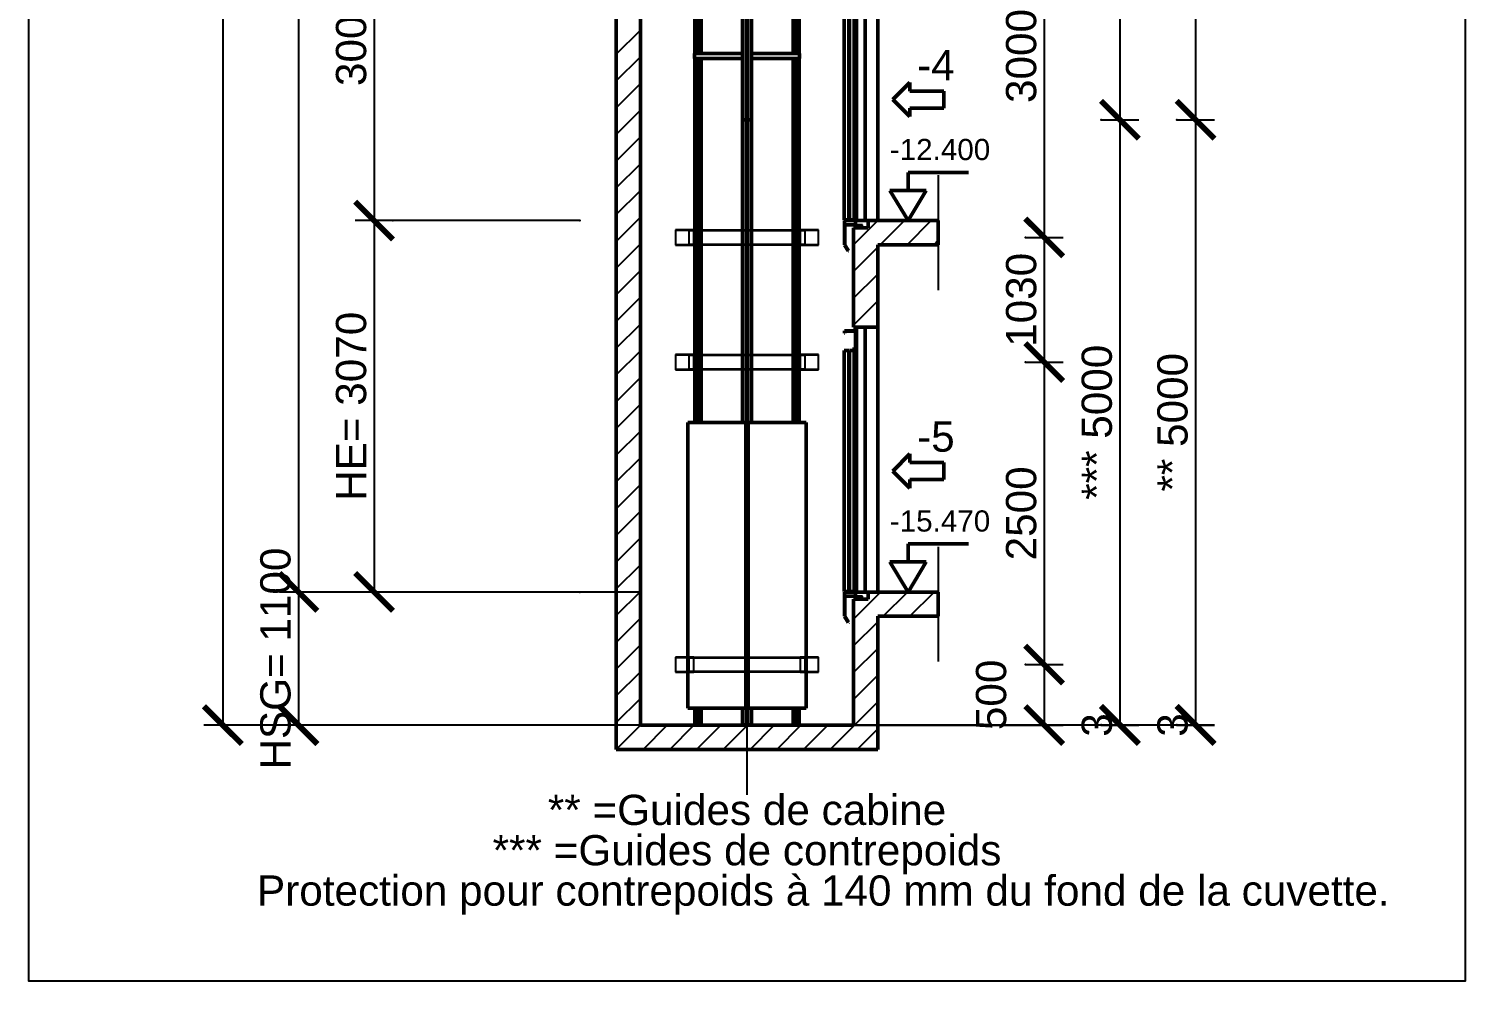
# Model space of a CAD drawing. Header units: millimetres. Extents: x -113 to 79205, y -11371 to 28902.
# Drawn here: x 45821 to 57687, y -625 to 7247 of the extents above; entities that cross this region are included whole.
import ezdxf

# ---------------------------------------------------------------- set-up
doc = ezdxf.new("R2010")
doc.units = ezdxf.units.MM
doc.linetypes.add('AM_ISO02W050', pattern=[7.5, 6, -1.5])
doc.linetypes.add('AM_ISO08W050', pattern=[18, 12, -1.5, 3, -1.5])
for name, color, linetype, lineweight in [('AM_0', 7, 'Continuous', 50), ('AM_6', 2, 'Continuous', 35), ('LDCar-AM_0', 7, 'Continuous', 50), ('LDCar-AM_3', 6, 'AM_ISO02W050', 25), ('LDCar-AM_6', 2, 'Continuous', 35), ('LDCar-AM_7', 4, 'AM_ISO08W050', 25), ('LDGuides-AM_0', 7, 'Continuous', 50), ('LDGuides-AM_6', 2, 'Continuous', 35), ('LDRailBrackets-AM_3', 6, 'AM_ISO02W050', 25), ('LDRailBrackets-AM_6', 2, 'Continuous', 35), ('LDShaft-AM_0', 7, 'Continuous', 50), ('LDShaft-AM_4', 3, 'Continuous', 25), ('LDShaft-AM_5', 3, 'Continuous', 25), ('LDShaft-AM_6', 2, 'Continuous', 35), ('LDShaft-AM_7', 4, 'AM_ISO08W050', 25), ('LDShaft-AM_8', 1, 'Continuous', 25)]:
    doc.layers.add(name, color=color, linetype=linetype, lineweight=lineweight)
doc.layers.add('AM_VIEWS', color=1, linetype='Continuous', lineweight=25, plot=False)
doc.styles.add('LD', font='ARIALUNI.TTF')
doc.dimstyles.new('LIFT', dxfattribs={"dimtxt": 2.5, "dimasz": 2.5, "dimexe": 1.25, "dimexo": 0, "dimgap": 0.5, "dimtad": 1, "dimdec": 0, "dimzin": 1, "dimdsep": 46, "dimtxsty": 'LD', "dimblk": 'ARCHTICK', "dimcen": 0, "dimdle": 1, "dimclrd": 3, "dimclre": 3, "dimclrt": 4, "dimadec": 0, "dimazin": 0, "dimtp": 0.1, "dimtm": 0.1, "dimtfac": 0.71, "dimtdec": 0, "dimtix": 1, "dimtmove": 0, "dimatfit": 3, "dimfxl": 1, "dimtolj": 1, "dimarcsym": 0})

# ---------------------------------------------------------------- blocks, each defined once
blk = doc.blocks.new('_ArchTick')
at = {"color": 0, "linetype": 'ByBlock', "const_width": 0.15}
blk.add_lwpolyline([(-0.5, -0.5), (0.5, 0.5)], dxfattribs=at)
blk = doc.blocks.new('*D358')
at = {"layer": 'LDShaft-AM_5', "color": 3, "transparency": 16777216}
for p, q in [((50374, 5662), (48518, 5662)), ((48674, 5662), (48674, 2592)), ((50374, 2592), (48518, 2592))]:
    blk.add_line(p, q, dxfattribs=at)
for p in [(50373, 5662), (50373, 2592)]:
    blk.add_point(p, dxfattribs=at)
at = {"layer": 'LDShaft-AM_5', "color": 3, "transparency": 16777216, "xscale": 312.5, "yscale": 312.5, "zscale": 312.5}
for p, rotation in [((48674, 5662), 90), ((48674, 2592), 270)]:
    blk.add_blockref('_ArchTick', p, dxfattribs=dict(at, rotation=rotation))
at = {"layer": 'LDShaft-AM_5', "color": 4, "transparency": 16777216, "insert": (48612, 4127), "char_height": 250, "attachment_point": 8, "rotation": 90, "style": 'LD'}
blk.add_mtext('HE= 3070', dxfattribs=at)
blk = doc.blocks.new('*D359')
at = {"layer": 'LDShaft-AM_5', "color": 3, "transparency": 16777216}
for p, q in [((48830, 8662), (48518, 8662)), ((48674, 8662), (48674, 5662)), ((48830, 5662), (48518, 5662))]:
    blk.add_line(p, q, dxfattribs=at)
for p in [(48829, 8662), (48829, 5662)]:
    blk.add_point(p, dxfattribs=at)
at = {"layer": 'LDShaft-AM_5', "color": 3, "transparency": 16777216, "xscale": 312.5, "yscale": 312.5, "zscale": 312.5}
for p, rotation in [((48674, 8662), 90), ((48674, 5662), 270)]:
    blk.add_blockref('_ArchTick', p, dxfattribs=dict(at, rotation=rotation))
at = {"layer": 'LDShaft-AM_5', "color": 4, "transparency": 16777216, "insert": (48612, 7162), "char_height": 250, "attachment_point": 8, "rotation": 90, "style": 'LD'}
blk.add_mtext('3000', dxfattribs=at)
blk = doc.blocks.new('LD_20150423125455_000000DD')
at = {"layer": 'LDShaft-AM_8'}
for p, q in [((-200, 5545), (0, 5745)), ((-200, 5324), (0, 5524)), ((-200, 5103), (0, 5303)), ((-200, 4882), (0, 5082)), ((-200, 4661), (0, 4861)), ((-200, 4440), (0, 4640)), ((-200, 4219), (0, 4419)), ((-200, 3998), (0, 4198)), ((1760, 3970), (1960, 4170)), ((1981, 3970), (2181, 4170)), ((2202, 3970), (2402, 4170)), ((-200, 3777), (0, 3977)), ((1760, 3749), (1960, 3949)), ((2423, 3970), (2460, 4007)), ((-200, 3557), (0, 3757)), ((1760, 3528), (1960, 3728)), ((-200, 3336), (0, 3536)), ((1760, 3307), (1960, 3507)), ((-200, 3115), (0, 3315)), ((-200, 2894), (0, 3094)), ((-200, 2673), (0, 2873)), ((-200, 2452), (0, 2652)), ((-200, 2231), (0, 2431)), ((-200, 2010), (0, 2210)), ((-200, 1789), (0, 1989)), ((-200, 1568), (0, 1768)), ((-200, 1347), (0, 1547)), ((-200, 1126), (0, 1326)), ((-200, 905), (0, 1105)), ((1760, 876), (1984, 1100)), ((2005, 900), (2205, 1100)), ((2226, 900), (2426, 1100)), ((-200, 684), (0, 884)), ((1760, 655), (1960, 855)), ((2447, 900), (2460, 913)), ((-200, 463), (0, 663)), ((1760, 434), (1960, 634)), ((-200, 242), (0, 442)), ((1760, 213), (1960, 413)), ((-200, 21), (0, 221)), ((1568, -200), (1960, 192)), ((242, -200), (442, 0)), ((463, -200), (663, 0)), ((684, -200), (884, 0)), ((1347, -200), (1547, 0)), ((-200, -200), (0, 0)), ((-200, -200), (0, 0)), ((21, -200), (221, 0)), ((905, -200), (1105, 0)), ((1126, -200), (1326, 0)), ((1789, -200), (1960, -29))]:
    blk.add_line(p, q, dxfattribs=at)
blk = doc.blocks.new('LD_20150423125455_000000DF')
at = {"layer": 'LDShaft-AM_0'}
for p, q in [((0, 0), (0, 13310)), ((-200, 13169.9999), (-200, -200)), ((1960, 4170), (1960, 6360)), ((1880, 4169.9999), (1880, 4110)), ((1960, 4169.9999), (1880, 4169.9999)), ((2460, 4169.9999), (1960, 4169.9999)), ((2460, 3969.9999), (2460, 4169.9999)), ((1760, 4110), (1760, 3290)), ((1800, 4110), (1760, 4110)), ((1880, 4110), (1800, 4110)), ((1960, 3969.9999), (2460, 3969.9999)), ((1960, 3290), (1960, 3969.9999)), ((1760, 3290), (1800, 3290)), ((1800, 3290), (1960, 3290)), ((1960, 1100), (1960, 3290)), ((1880, 1099.9999), (1880, 1040)), ((1960, 1099.9999), (1880, 1099.9999)), ((2460, 1099.9999), (1960, 1099.9999)), ((2460, 899.9999), (2460, 1099.9999)), ((1760, 1040), (1760, 0)), ((1800, 1040), (1760, 1040)), ((1880, 1040), (1800, 1040)), ((1960, 899.9999), (2460, 899.9999)), ((1960, 0), (1960, 899.9999)), ((1760, 0), (0, 0)), ((1960, -200), (1960, 0)), ((-200, -200), (-40, -200)), ((-40, -200), (0, -200)), ((0, -200), (1960, -200))]:
    blk.add_line(p, q, dxfattribs=at)
blk = doc.blocks.new('LD_20150423125455_000000E1')
at = {"layer": 'AM_0'}
for p, q in [((-37.5, 20), (-433, 20)), ((-433, 20), (-433, -20)), ((-37.5, 20), (-433, 20)), ((-433, 20), (-433, -20)), ((433, 20), (37.5, 20)), ((433, 20), (37.5, 20)), ((433, -20), (433, 20)), ((433, -20), (433, 20)), ((-433, -20), (-37.5, -20)), ((-433, -20), (-37.5, -20)), ((37.5, -20), (433, -20)), ((37.5, -20), (433, -20))]:
    blk.add_line(p, q, dxfattribs=at)
blk = doc.blocks.new('*D375')
at = {"layer": 'LDShaft-AM_5', "color": 3, "transparency": 16777216}
for p, q in [((50874, 27202), (47268, 27202)), ((47424, 27202), (47424, 1492)), ((50874, 1492), (47268, 1492))]:
    blk.add_line(p, q, dxfattribs=at)
for p in [(50873, 27202), (50873, 1492)]:
    blk.add_point(p, dxfattribs=at)
at = {"layer": 'LDShaft-AM_5', "color": 3, "transparency": 16777216, "xscale": 312.5, "yscale": 312.5, "zscale": 312.5}
for p, rotation in [((47424, 27202), 90), ((47424, 1492), 270)]:
    blk.add_blockref('_ArchTick', p, dxfattribs=dict(at, rotation=rotation))
at = {"layer": 'LDShaft-AM_5', "color": 4, "transparency": 16777216, "insert": (47362, 14347), "char_height": 250, "attachment_point": 8, "rotation": 90, "style": 'LD'}
blk.add_mtext('HS= 25710', dxfattribs=at)
blk = doc.blocks.new('*D377')
at = {"layer": 'LDShaft-AM_5', "color": 3, "transparency": 16777216}
for p, q in [((50874, 2592), (47893, 2592)), ((48049, 2592), (48049, 1492)), ((50874, 1492), (47893, 1492))]:
    blk.add_line(p, q, dxfattribs=at)
for p in [(50873, 2592), (50873, 1492)]:
    blk.add_point(p, dxfattribs=at)
at = {"layer": 'LDShaft-AM_5', "color": 3, "transparency": 16777216, "xscale": 312.5, "yscale": 312.5, "zscale": 312.5}
for p, rotation in [((48049, 2592), 90), ((48049, 1492), 270)]:
    blk.add_blockref('_ArchTick', p, dxfattribs=dict(at, rotation=rotation))
at = {"layer": 'LDShaft-AM_5', "color": 4, "transparency": 16777216, "insert": (47987, 2042), "char_height": 250, "attachment_point": 8, "rotation": 90, "style": 'LD'}
blk.add_mtext('HSG= 1100', dxfattribs=at)
blk = doc.blocks.new('*D378')
at = {"layer": 'LDShaft-AM_5', "color": 3, "transparency": 16777216}
for p, q in [((50874, 23802), (47893, 23802)), ((48049, 23802), (48049, 2592)), ((50874, 2592), (47893, 2592))]:
    blk.add_line(p, q, dxfattribs=at)
for p in [(50873, 23802), (50873, 2592)]:
    blk.add_point(p, dxfattribs=at)
at = {"layer": 'LDShaft-AM_5', "color": 3, "transparency": 16777216, "xscale": 312.5, "yscale": 312.5, "zscale": 312.5}
for p, rotation in [((48049, 23802), 90), ((48049, 2592), 270)]:
    blk.add_blockref('_ArchTick', p, dxfattribs=dict(at, rotation=rotation))
at = {"layer": 'LDShaft-AM_5', "color": 4, "transparency": 16777216, "insert": (47987, 13197), "char_height": 250, "attachment_point": 8, "rotation": 90, "style": 'LD'}
blk.add_mtext('HQ= 21210', dxfattribs=at)
blk = doc.blocks.new('LD_20150423125455_000000E9')
at = {"layer": 'LDShaft-AM_4'}
blk.add_line((700, 375), (700, -575.0001), dxfattribs=at)
blk = doc.blocks.new('LD_20150423125455_000000EA')
at = {"layer": 'LDShaft-AM_0'}
for p, q in [((20.5, 2190), (-50, 2190)), ((-50, 2190), (-50, 0)), ((20.5, 0), (20.5, 2190)), ((-50, 0), (20.5, 0))]:
    blk.add_line(p, q, dxfattribs=at)
blk = doc.blocks.new('LD_ENTRY_FLOOR_R')
for p, q in [((0, 0), (-150, 250)), ((150, 250), (0, 0))]:
    blk.add_line(p, q)
at = {"layer": 'AM_0'}
for p, q in [((0, 398), (500, 398)), ((0, 250), (0, 398)), ((-150, 250), (150, 250))]:
    blk.add_line(p, q, dxfattribs=at)
blk = doc.blocks.new('LD_20150423125455_000000EB')
at = {"layer": 'LDCar-AM_0'}
blk.add_blockref('LD_ENTRY_FLOOR_R', (0, 0), dxfattribs=at)
at = {"layer": 'LDCar-AM_0', "style": 'LD'}
blk.add_text('-15.470', height=175, dxfattribs=at).set_placement((-150, 500))
blk = doc.blocks.new('LD_ENTRY_R')
for p, q in [((0, 0), (141, 141)), ((141, 70), (141, 141)), ((0, 0), (141, -141)), ((141, 70), (422, 70)), ((422, -70), (422, 70)), ((141, -70), (422, -70)), ((141, -70), (141, -141))]:
    blk.add_line(p, q)
blk = doc.blocks.new('LD_20150423125455_000000EC')
at = {"layer": 'LDCar-AM_0'}
blk.add_blockref('LD_ENTRY_R', (0, 0), dxfattribs=at)
at = {"layer": 'LDCar-AM_0', "style": 'LD'}
blk.add_text('-5', height=250, dxfattribs=at).set_placement((200, 160))
blk = doc.blocks.new('LD_20150423125455_000000ED')
at = {"layer": 'LDCar-AM_0'}
for p, q in [((-50, 2160), (-150, 2160)), ((-150, 2160), (-150, 2140)), ((-150, 2140), (-147, 2140)), ((-147, 2157), (-50, 2157)), ((-147, 2140), (-147, 2157)), ((-60, 2157), (-60, 2003)), ((-67, 2020), (-70, 2020)), ((-70, 2020), (-70, 2000)), ((-67, 2003), (-67, 2020)), ((-113, 1995), (-151, 1995)), ((-151, 1995), (-151, 5)), ((-113, 5), (-113, 1995)), ((-70, 1995), (-108, 1995)), ((-108, 1995), (-108, 5)), ((-70, 2000), (-50, 2000)), ((-70, 5), (-70, 1995)), ((-50, 2003), (-67, 2003)), ((-60, 2000), (-60, 0)), ((-151, 5), (-113, 5)), ((-60, 0), (-150, 0)), ((-150, 0), (-150, -34)), ((-108, 5), (-70, 5)), ((-60, -34), (-60, 0)), ((-60, 0), (-50, 0)), ((-150, -34), (-60, -34)), ((-147, -34), (-150, -34)), ((-150, -34), (-150, -200)), ((-147, -200), (-147, -34)), ((-150, -200), (-147, -200)), ((-147, -200), (-150, -202)), ((-150, -202), (-120, -251)), ((-117, -249), (-147, -200)), ((-120, -251), (-117, -249))]:
    blk.add_line(p, q, dxfattribs=at)
at = {"layer": 'LDCar-AM_3'}
for p, q in [((-150, 1995), (-151, 1995)), ((-151, 1995), (-151, 5)), ((-114, 1995), (-150, 1995)), ((-150, 1995), (-150, 5)), ((-150, 5), (-150, 1995)), ((-113, 1995), (-114, 1995)), ((-114, 1995), (-114, 5)), ((-114, 5), (-114, 1995)), ((-113, 5), (-113, 1995)), ((-107, 1995), (-108, 1995)), ((-108, 1995), (-108, 5)), ((-71, 1995), (-107, 1995)), ((-107, 1995), (-107, 5)), ((-107, 5), (-107, 1995)), ((-70, 1995), (-71, 1995)), ((-71, 1995), (-71, 5)), ((-71, 5), (-71, 1995)), ((-70, 5), (-70, 1995)), ((-151, 5), (-150, 5)), ((-150, 5), (-114, 5)), ((-114, 5), (-113, 5)), ((-108, 5), (-107, 5)), ((-107, 5), (-71, 5)), ((-71, 5), (-70, 5))]:
    blk.add_line(p, q, dxfattribs=at)
at = {"layer": 'LDCar-AM_7'}
for p, q in [((-147, -34), (-147, -37)), ((-1, -34), (-147, -34)), ((-147, -37), (-4, -37)), ((-4, -37), (-4, -46)), ((-4, -46), (-1, -46)), ((-1, -46), (-1, -34))]:
    blk.add_line(p, q, dxfattribs=at)
blk = doc.blocks.new('LD_20150423125455_000000EE')
at = {"layer": 'LDShaft-AM_0'}
for p, q in [((700, 0), (15, 0)), ((15, 0), (15, -60)), ((700, -0.0001), (700, 0)), ((15, -60), (120, -60))]:
    blk.add_line(p, q, dxfattribs=at)
blk = doc.blocks.new('LD_20150423125455_000000EF')
at = {"layer": 'LDShaft-AM_4'}
blk.add_line((700, 375), (700, -575.0001), dxfattribs=at)
blk = doc.blocks.new('LD_20150423125455_000000F0')
at = {"layer": 'LDShaft-AM_0'}
for p, q in [((20.5, 2190), (-50, 2190)), ((-50, 2190), (-50, 0)), ((20.5, 0), (20.5, 2190)), ((-50, 0), (20.5, 0))]:
    blk.add_line(p, q, dxfattribs=at)
blk = doc.blocks.new('LD_20150423125455_000000F1')
at = {"layer": 'LDShaft-AM_0'}
for p, q in [((700, 0), (15, 0)), ((15, 0), (15, -60)), ((700, -0.0001), (700, 0)), ((15, -60), (120, -60))]:
    blk.add_line(p, q, dxfattribs=at)
blk = doc.blocks.new('LD_20150423125455_000000F2')
at = {"layer": 'LDCar-AM_0'}
blk.add_blockref('LD_ENTRY_FLOOR_R', (0, 0), dxfattribs=at)
at = {"layer": 'LDCar-AM_0', "style": 'LD'}
blk.add_text('-12.400', height=175, dxfattribs=at).set_placement((-150, 500))
blk = doc.blocks.new('LD_20150423125455_000000F3')
at = {"layer": 'LDCar-AM_0'}
blk.add_blockref('LD_ENTRY_R', (0, 0), dxfattribs=at)
at = {"layer": 'LDCar-AM_0', "style": 'LD'}
blk.add_text('-4', height=250, dxfattribs=at).set_placement((200, 160))
blk = doc.blocks.new('LD_20150423125455_000000F4')
at = {"layer": 'LDCar-AM_0'}
for p, q in [((-50, 2160), (-150, 2160)), ((-150, 2160), (-150, 2140)), ((-150, 2140), (-147, 2140)), ((-147, 2157), (-50, 2157)), ((-147, 2140), (-147, 2157)), ((-60, 2157), (-60, 2003)), ((-67, 2020), (-70, 2020)), ((-70, 2020), (-70, 2000)), ((-67, 2003), (-67, 2020)), ((-113, 1995), (-151, 1995)), ((-151, 1995), (-151, 5)), ((-113, 5), (-113, 1995)), ((-70, 1995), (-108, 1995)), ((-108, 1995), (-108, 5)), ((-70, 2000), (-50, 2000)), ((-70, 5), (-70, 1995)), ((-50, 2003), (-67, 2003)), ((-60, 2000), (-60, 0)), ((-151, 5), (-113, 5)), ((-60, 0), (-150, 0)), ((-150, 0), (-150, -34)), ((-108, 5), (-70, 5)), ((-60, -34), (-60, 0)), ((-60, 0), (-50, 0)), ((-150, -34), (-60, -34)), ((-147, -34), (-150, -34)), ((-150, -34), (-150, -200)), ((-147, -200), (-147, -34)), ((-150, -200), (-147, -200)), ((-147, -200), (-150, -202)), ((-150, -202), (-120, -251)), ((-117, -249), (-147, -200)), ((-120, -251), (-117, -249))]:
    blk.add_line(p, q, dxfattribs=at)
at = {"layer": 'LDCar-AM_3'}
for p, q in [((-150, 1995), (-151, 1995)), ((-151, 1995), (-151, 5)), ((-114, 1995), (-150, 1995)), ((-150, 1995), (-150, 5)), ((-150, 5), (-150, 1995)), ((-113, 1995), (-114, 1995)), ((-114, 1995), (-114, 5)), ((-114, 5), (-114, 1995)), ((-113, 5), (-113, 1995)), ((-107, 1995), (-108, 1995)), ((-108, 1995), (-108, 5)), ((-71, 1995), (-107, 1995)), ((-107, 1995), (-107, 5)), ((-107, 5), (-107, 1995)), ((-70, 1995), (-71, 1995)), ((-71, 1995), (-71, 5)), ((-71, 5), (-71, 1995)), ((-70, 5), (-70, 1995)), ((-151, 5), (-150, 5)), ((-150, 5), (-114, 5)), ((-114, 5), (-113, 5)), ((-108, 5), (-107, 5)), ((-107, 5), (-71, 5)), ((-71, 5), (-70, 5))]:
    blk.add_line(p, q, dxfattribs=at)
at = {"layer": 'LDCar-AM_7'}
for p, q in [((-147, -34), (-147, -37)), ((-1, -34), (-147, -34)), ((-147, -37), (-4, -37)), ((-4, -37), (-4, -46)), ((-4, -46), (-1, -46)), ((-1, -46), (-1, -34))]:
    blk.add_line(p, q, dxfattribs=at)
blk = doc.blocks.new('LD_20150423125456_00000006')
at = {"layer": 'LDShaft-AM_7'}
blk.add_line((0, -22885), (0, 3975), dxfattribs=at)
blk = doc.blocks.new('LD_20150423125456_00000007')
at = {"layer": 'LDGuides-AM_0'}
for p, q in [((-5, 2500), (-37.5, 2500)), ((-37.5, 2500), (-37.5, -3)), ((5, 2500), (-5, 2500)), ((-5, 2500), (-5, -2500)), ((-5, -2500), (-5, 2500)), ((5, -2500), (5, 2500)), ((37.5, 2500), (5, 2500)), ((5, 2500), (5, -2500)), ((37.5, -3), (37.5, 2500)), ((-37.5, -2363), (-37.5, -2500)), ((37.5, -2500), (37.5, -2363)), ((-37.5, -2500), (-5, -2500)), ((-5, -2500), (5, -2500)), ((5, -2500), (37.5, -2500))]:
    blk.add_line(p, q, dxfattribs=at)
blk = doc.blocks.new('*D400')
at = {"layer": 'LDShaft-AM_5', "color": 3, "transparency": 16777216}
for p, q in [((55303, 6495), (55615, 6495)), ((55459, 6495), (55459, 1495)), ((51754, 1495), (55615, 1495))]:
    blk.add_line(p, q, dxfattribs=at)
for p in [(55304, 6495), (51755, 1495)]:
    blk.add_point(p, dxfattribs=at)
at = {"layer": 'LDShaft-AM_5', "color": 3, "transparency": 16777216, "xscale": 312.5, "yscale": 312.5, "zscale": 312.5}
for p, rotation in [((55459, 6495), 90), ((55459, 1495), 270)]:
    blk.add_blockref('_ArchTick', p, dxfattribs=dict(at, rotation=rotation))
at = {"layer": 'LDShaft-AM_5', "color": 4, "transparency": 16777216, "insert": (55397, 3995), "char_height": 250, "attachment_point": 8, "rotation": 90, "style": 'LD'}
blk.add_mtext('** 5000', dxfattribs=at)
blk = doc.blocks.new('LD_20150423125456_00000008')
at = {"layer": 'LDGuides-AM_0'}
for p, q in [((-5, 2500), (-37.5, 2500)), ((-37.5, 2500), (-37.5, -2500)), ((5, 2500), (-5, 2500)), ((-5, 2500), (-5, -2500)), ((-5, -2500), (-5, 2500)), ((5, -2500), (5, 2500)), ((37.5, 2500), (5, 2500)), ((5, 2500), (5, -2500)), ((37.5, -2500), (37.5, 2500)), ((-37.5, -2500), (-5, -2500)), ((-5, -2500), (5, -2500)), ((5, -2500), (37.5, -2500))]:
    blk.add_line(p, q, dxfattribs=at)
blk = doc.blocks.new('*D402')
at = {"layer": 'LDShaft-AM_5', "color": 3, "transparency": 16777216}
for p, q in [((55303, 11495), (55615, 11495)), ((55459, 11495), (55459, 6495)), ((55303, 6495), (55615, 6495))]:
    blk.add_line(p, q, dxfattribs=at)
for p in [(55304, 11495), (55304, 6495)]:
    blk.add_point(p, dxfattribs=at)
at = {"layer": 'LDShaft-AM_5', "color": 3, "transparency": 16777216, "xscale": 312.5, "yscale": 312.5, "zscale": 312.5}
for p, rotation in [((55459, 11495), 90), ((55459, 6495), 270)]:
    blk.add_blockref('_ArchTick', p, dxfattribs=dict(at, rotation=rotation))
at = {"layer": 'LDShaft-AM_5', "color": 4, "transparency": 16777216, "insert": (55397, 8995), "char_height": 250, "attachment_point": 8, "rotation": 90, "style": 'LD'}
blk.add_mtext('5000', dxfattribs=at)
blk = doc.blocks.new('*D411')
at = {"layer": 'LDShaft-AM_5', "color": 3, "transparency": 16777216}
for p, q in [((55303, 1495), (55615, 1495)), ((55303, 1492), (55615, 1492)), ((55459, 1495), (55459, 1492))]:
    blk.add_line(p, q, dxfattribs=at)
for p in [(55304, 1495), (55304, 1492)]:
    blk.add_point(p, dxfattribs=at)
at = {"layer": 'LDShaft-AM_5', "color": 3, "transparency": 16777216, "xscale": 312.5, "yscale": 312.5, "zscale": 312.5, "rotation": 90}
blk.add_blockref('_ArchTick', (55459, 1492), dxfattribs=at)
at = {"layer": 'LDShaft-AM_5', "color": 4, "transparency": 16777216, "insert": (55397, 1493), "char_height": 250, "attachment_point": 8, "rotation": 90, "style": 'LD'}
blk.add_mtext('3', dxfattribs=at)
blk = doc.blocks.new('_NONE')
blk = doc.blocks.new('LD_20150423125456_0000000D')
at = {"layer": 'LDRailBrackets-AM_3'}
for p, q in [((-580, 63), (-590, 63)), ((-590, 63), (-590, 60)), ((-440, 60), (-590, 60)), ((-590, 60), (-590, -60)), ((-590, 60), (-580, 60)), ((-525, 63), (-580, 63)), ((-580, 63), (-580, 60)), ((-580, 60), (-580, 63)), ((-580, 60), (-525, 60)), ((-525, 60), (-525, 63)), ((-490, 63), (-525, 63)), ((-525, 63), (-525, 60)), ((-525, 60), (-490, 60)), ((-490, 60), (-490, 63)), ((-460, 63), (-490, 63)), ((-490, 63), (-490, 60)), ((-490, 60), (-460, 60)), ((480, 60), (-480, 60)), ((-480, 60), (-480, 57)), ((480, 57), (-480, 57)), ((-480, 57), (-480, -57)), ((-480, 57), (480, 57)), ((-440, 63), (-460, 63)), ((-460, 63), (-460, 60)), ((-460, 60), (-460, 63)), ((-460, 60), (-440, 60)), ((-440, 60), (-440, 63)), ((-440, -60), (-440, 60)), ((440, 63), (440, 60)), ((460, 63), (440, 63)), ((590, 60), (440, 60)), ((440, 60), (440, -60)), ((440, 60), (460, 60)), ((460, 60), (460, 63)), ((460, 63), (460, 60)), ((490, 63), (460, 63)), ((460, 60), (490, 60)), ((480, 57), (480, 60)), ((480, -57), (480, 57)), ((490, 63), (490, 60)), ((525, 63), (490, 63)), ((490, 60), (490, 63)), ((490, 60), (525, 60)), ((525, 63), (525, 60)), ((580, 63), (525, 63)), ((525, 60), (525, 63)), ((525, 60), (580, 60)), ((580, 60), (580, 63)), ((580, 63), (580, 60)), ((590, 63), (580, 63)), ((580, 60), (590, 60)), ((590, 60), (590, 63)), ((590, -60), (590, 60)), ((-590, -60), (-440, -60)), ((-580, -60), (-590, -60)), ((-590, -60), (-590, -63)), ((-590, -63), (-580, -63)), ((-525, -60), (-580, -60)), ((-580, -60), (-580, -63)), ((-580, -63), (-580, -60)), ((-580, -63), (-525, -63)), ((-525, -63), (-525, -60)), ((-490, -60), (-525, -60)), ((-525, -60), (-525, -63)), ((-525, -63), (-490, -63)), ((-490, -63), (-490, -60)), ((-460, -60), (-490, -60)), ((-490, -60), (-490, -63)), ((-490, -63), (-460, -63)), ((-480, -57), (480, -57)), ((480, -57), (-480, -57)), ((-480, -57), (-480, -60)), ((-480, -60), (480, -60)), ((-440, -60), (-460, -60)), ((-460, -60), (-460, -63)), ((-460, -63), (-460, -60)), ((-460, -63), (-440, -63)), ((-440, -63), (-440, -60)), ((440, -60), (590, -60)), ((440, -60), (440, -63)), ((460, -60), (440, -60)), ((440, -63), (460, -63)), ((460, -63), (460, -60)), ((460, -60), (460, -63)), ((490, -60), (460, -60)), ((460, -63), (490, -63)), ((480, -60), (480, -57)), ((490, -60), (490, -63)), ((525, -60), (490, -60)), ((490, -63), (490, -60)), ((490, -63), (525, -63)), ((525, -60), (525, -63)), ((580, -60), (525, -60)), ((525, -63), (525, -60)), ((525, -63), (580, -63)), ((580, -63), (580, -60)), ((580, -60), (580, -63)), ((590, -60), (580, -60)), ((580, -63), (590, -63)), ((590, -63), (590, -60))]:
    blk.add_line(p, q, dxfattribs=at)
blk = doc.blocks.new('*D414')
at = {"layer": 'LDShaft-AM_5', "color": 3, "transparency": 16777216}
for p, q in [((54053, 1992), (54365, 1992)), ((54209, 1992), (54209, 1492)), ((51754, 1492), (54365, 1492))]:
    blk.add_line(p, q, dxfattribs=at)
for p in [(54054, 1992), (51755, 1492)]:
    blk.add_point(p, dxfattribs=at)
at = {"layer": 'LDShaft-AM_5', "color": 3, "transparency": 16777216, "xscale": 312.5, "yscale": 312.5, "zscale": 312.5, "rotation": 90}
blk.add_blockref('_ArchTick', (54209, 1492), dxfattribs=at)
at = {"layer": 'LDShaft-AM_5', "color": 4, "transparency": 16777216, "insert": (53772, 1742), "char_height": 250, "attachment_point": 5, "rotation": 90, "style": 'LD'}
blk.add_mtext('500', dxfattribs=at)
blk = doc.blocks.new('LD_20150423125456_0000000E')
at = {"layer": 'LDRailBrackets-AM_3'}
for p, q in [((-580, 63), (-590, 63)), ((-590, 63), (-590, 60)), ((-440, 60), (-590, 60)), ((-590, 60), (-590, -60)), ((-590, 60), (-580, 60)), ((-525, 63), (-580, 63)), ((-580, 63), (-580, 60)), ((-580, 60), (-580, 63)), ((-580, 60), (-525, 60)), ((-525, 60), (-525, 63)), ((-490, 63), (-525, 63)), ((-525, 63), (-525, 60)), ((-525, 60), (-490, 60)), ((-490, 60), (-490, 63)), ((-460, 63), (-490, 63)), ((-490, 63), (-490, 60)), ((-490, 60), (-460, 60)), ((480, 60), (-480, 60)), ((-480, 60), (-480, 57)), ((480, 57), (-480, 57)), ((-480, 57), (-480, -57)), ((-480, 57), (480, 57)), ((-440, 63), (-460, 63)), ((-460, 63), (-460, 60)), ((-460, 60), (-460, 63)), ((-460, 60), (-440, 60)), ((-440, 60), (-440, 63)), ((-440, -60), (-440, 60)), ((440, 63), (440, 60)), ((460, 63), (440, 63)), ((590, 60), (440, 60)), ((440, 60), (440, -60)), ((440, 60), (460, 60)), ((460, 60), (460, 63)), ((460, 63), (460, 60)), ((490, 63), (460, 63)), ((460, 60), (490, 60)), ((480, 57), (480, 60)), ((480, -57), (480, 57)), ((490, 63), (490, 60)), ((525, 63), (490, 63)), ((490, 60), (490, 63)), ((490, 60), (525, 60)), ((525, 63), (525, 60)), ((580, 63), (525, 63)), ((525, 60), (525, 63)), ((525, 60), (580, 60)), ((580, 60), (580, 63)), ((580, 63), (580, 60)), ((590, 63), (580, 63)), ((580, 60), (590, 60)), ((590, 60), (590, 63)), ((590, -60), (590, 60)), ((-590, -60), (-440, -60)), ((-580, -60), (-590, -60)), ((-590, -60), (-590, -63)), ((-590, -63), (-580, -63)), ((-525, -60), (-580, -60)), ((-580, -60), (-580, -63)), ((-580, -63), (-580, -60)), ((-580, -63), (-525, -63)), ((-525, -63), (-525, -60)), ((-490, -60), (-525, -60)), ((-525, -60), (-525, -63)), ((-525, -63), (-490, -63)), ((-490, -63), (-490, -60)), ((-460, -60), (-490, -60)), ((-490, -60), (-490, -63)), ((-490, -63), (-460, -63)), ((-480, -57), (480, -57)), ((480, -57), (-480, -57)), ((-480, -57), (-480, -60)), ((-480, -60), (480, -60)), ((-440, -60), (-460, -60)), ((-460, -60), (-460, -63)), ((-460, -63), (-460, -60)), ((-460, -63), (-440, -63)), ((-440, -63), (-440, -60)), ((440, -60), (590, -60)), ((440, -60), (440, -63)), ((460, -60), (440, -60)), ((440, -63), (460, -63)), ((460, -63), (460, -60)), ((460, -60), (460, -63)), ((490, -60), (460, -60)), ((460, -63), (490, -63)), ((480, -60), (480, -57)), ((490, -60), (490, -63)), ((525, -60), (490, -60)), ((490, -63), (490, -60)), ((490, -63), (525, -63)), ((525, -60), (525, -63)), ((580, -60), (525, -60)), ((525, -63), (525, -60)), ((525, -63), (580, -63)), ((580, -63), (580, -60)), ((580, -60), (580, -63)), ((590, -60), (580, -60)), ((580, -63), (590, -63)), ((590, -63), (590, -60))]:
    blk.add_line(p, q, dxfattribs=at)
blk = doc.blocks.new('*D416')
at = {"layer": 'LDShaft-AM_5', "color": 3, "transparency": 16777216}
for p, q in [((54053, 4492), (54365, 4492)), ((54209, 4492), (54209, 1992)), ((54053, 1992), (54365, 1992))]:
    blk.add_line(p, q, dxfattribs=at)
for p in [(54054, 4492), (54054, 1992)]:
    blk.add_point(p, dxfattribs=at)
at = {"layer": 'LDShaft-AM_5', "color": 3, "transparency": 16777216, "xscale": 312.5, "yscale": 312.5, "zscale": 312.5}
for p, rotation in [((54209, 4492), 90), ((54209, 1992), 270)]:
    blk.add_blockref('_ArchTick', p, dxfattribs=dict(at, rotation=rotation))
at = {"layer": 'LDShaft-AM_5', "color": 4, "transparency": 16777216, "insert": (54147, 3242), "char_height": 250, "attachment_point": 8, "rotation": 90, "style": 'LD'}
blk.add_mtext('2500', dxfattribs=at)
blk = doc.blocks.new('LD_20150423125456_0000000F')
at = {"layer": 'LDRailBrackets-AM_3'}
for p, q in [((-580, 63), (-590, 63)), ((-590, 63), (-590, 60)), ((-440, 60), (-590, 60)), ((-590, 60), (-590, -60)), ((-590, 60), (-580, 60)), ((-525, 63), (-580, 63)), ((-580, 63), (-580, 60)), ((-580, 60), (-580, 63)), ((-580, 60), (-525, 60)), ((-525, 60), (-525, 63)), ((-490, 63), (-525, 63)), ((-525, 63), (-525, 60)), ((-525, 60), (-490, 60)), ((-490, 60), (-490, 63)), ((-460, 63), (-490, 63)), ((-490, 63), (-490, 60)), ((-490, 60), (-460, 60)), ((480, 60), (-480, 60)), ((-480, 60), (-480, 57)), ((480, 57), (-480, 57)), ((-480, 57), (-480, -57)), ((-480, 57), (480, 57)), ((-440, 63), (-460, 63)), ((-460, 63), (-460, 60)), ((-460, 60), (-460, 63)), ((-460, 60), (-440, 60)), ((-440, 60), (-440, 63)), ((-440, -60), (-440, 60)), ((440, 63), (440, 60)), ((460, 63), (440, 63)), ((590, 60), (440, 60)), ((440, 60), (440, -60)), ((440, 60), (460, 60)), ((460, 60), (460, 63)), ((460, 63), (460, 60)), ((490, 63), (460, 63)), ((460, 60), (490, 60)), ((480, 57), (480, 60)), ((480, -57), (480, 57)), ((490, 63), (490, 60)), ((525, 63), (490, 63)), ((490, 60), (490, 63)), ((490, 60), (525, 60)), ((525, 63), (525, 60)), ((580, 63), (525, 63)), ((525, 60), (525, 63)), ((525, 60), (580, 60)), ((580, 60), (580, 63)), ((580, 63), (580, 60)), ((590, 63), (580, 63)), ((580, 60), (590, 60)), ((590, 60), (590, 63)), ((590, -60), (590, 60)), ((-590, -60), (-440, -60)), ((-580, -60), (-590, -60)), ((-590, -60), (-590, -63)), ((-590, -63), (-580, -63)), ((-525, -60), (-580, -60)), ((-580, -60), (-580, -63)), ((-580, -63), (-580, -60)), ((-580, -63), (-525, -63)), ((-525, -63), (-525, -60)), ((-490, -60), (-525, -60)), ((-525, -60), (-525, -63)), ((-525, -63), (-490, -63)), ((-490, -63), (-490, -60)), ((-460, -60), (-490, -60)), ((-490, -60), (-490, -63)), ((-490, -63), (-460, -63)), ((-480, -57), (480, -57)), ((480, -57), (-480, -57)), ((-480, -57), (-480, -60)), ((-480, -60), (480, -60)), ((-440, -60), (-460, -60)), ((-460, -60), (-460, -63)), ((-460, -63), (-460, -60)), ((-460, -63), (-440, -63)), ((-440, -63), (-440, -60)), ((440, -60), (590, -60)), ((440, -60), (440, -63)), ((460, -60), (440, -60)), ((440, -63), (460, -63)), ((460, -63), (460, -60)), ((460, -60), (460, -63)), ((490, -60), (460, -60)), ((460, -63), (490, -63)), ((480, -60), (480, -57)), ((490, -60), (490, -63)), ((525, -60), (490, -60)), ((490, -63), (490, -60)), ((490, -63), (525, -63)), ((525, -60), (525, -63)), ((580, -60), (525, -60)), ((525, -63), (525, -60)), ((525, -63), (580, -63)), ((580, -63), (580, -60)), ((580, -60), (580, -63)), ((590, -60), (580, -60)), ((580, -63), (590, -63)), ((590, -63), (590, -60))]:
    blk.add_line(p, q, dxfattribs=at)
blk = doc.blocks.new('*D418')
at = {"layer": 'LDShaft-AM_5', "color": 3, "transparency": 16777216}
for p, q in [((54053, 5522), (54365, 5522)), ((54209, 5522), (54209, 4492)), ((54053, 4492), (54365, 4492))]:
    blk.add_line(p, q, dxfattribs=at)
for p in [(54054, 5522), (54054, 4492)]:
    blk.add_point(p, dxfattribs=at)
at = {"layer": 'LDShaft-AM_5', "color": 3, "transparency": 16777216, "xscale": 312.5, "yscale": 312.5, "zscale": 312.5}
for p, rotation in [((54209, 5522), 90), ((54209, 4492), 270)]:
    blk.add_blockref('_ArchTick', p, dxfattribs=dict(at, rotation=rotation))
at = {"layer": 'LDShaft-AM_5', "color": 4, "transparency": 16777216, "insert": (54147, 5007), "char_height": 250, "attachment_point": 8, "rotation": 90, "style": 'LD'}
blk.add_mtext('1030', dxfattribs=at)
blk = doc.blocks.new('*D420')
at = {"layer": 'LDShaft-AM_5', "color": 3, "transparency": 16777216}
for p, q in [((54053, 8522), (54365, 8522)), ((54209, 8522), (54209, 5522)), ((54053, 5522), (54365, 5522))]:
    blk.add_line(p, q, dxfattribs=at)
for p in [(54054, 8522), (54054, 5522)]:
    blk.add_point(p, dxfattribs=at)
at = {"layer": 'LDShaft-AM_5', "color": 3, "transparency": 16777216, "xscale": 312.5, "yscale": 312.5, "zscale": 312.5}
for p, rotation in [((54209, 8522), 90), ((54209, 5522), 270)]:
    blk.add_blockref('_ArchTick', p, dxfattribs=dict(at, rotation=rotation))
at = {"layer": 'LDShaft-AM_5', "color": 4, "transparency": 16777216, "insert": (54147, 7022), "char_height": 250, "attachment_point": 8, "rotation": 90, "style": 'LD'}
blk.add_mtext('3000', dxfattribs=at)
blk = doc.blocks.new('LD_20150423125456_00000016')
at = {"layer": 'LDCar-AM_0'}
for p, q in [((-10, 2500), (-490, 2500)), ((-490, 2500), (-490, 140)), ((-10, 140), (-10, 2500)), ((490, 2500), (10, 2500)), ((10, 2500), (10, 140)), ((490, 140), (490, 2500)), ((-490, 140), (-10, 140)), ((10, 140), (490, 140))]:
    blk.add_line(p, q, dxfattribs=at)
blk = doc.blocks.new('LD_20150423125456_00000017')
at = {"layer": 'LDGuides-AM_0'}
for p, q in [((0, 2500), (-25, 2500)), ((-25, 2500), (-25, 1097)), ((0, 1097), (0, 2500)), ((21.5, 2500), (0, 2500)), ((0, 2500), (0, 1097)), ((25, 2500), (21.5, 2500)), ((21.5, 2500), (21.5, 1097)), ((21.5, 1097), (21.5, 2500)), ((25, 1097), (25, 2500)), ((-25, 1057), (-25, -1953)), ((0, -1953), (0, 1057)), ((0, 1057), (0, -1953)), ((21.5, 1057), (21.5, -1953)), ((21.5, -1953), (21.5, 1057)), ((25, -1953), (25, 1057)), ((-25, -1993), (-25, -2500)), ((0, -2500), (0, -1993)), ((0, -1993), (0, -2500)), ((21.5, -1993), (21.5, -2500)), ((21.5, -2500), (21.5, -1993)), ((25, -2500), (25, -1993)), ((-25, -2500), (0, -2500)), ((0, -2500), (21.5, -2500)), ((21.5, -2500), (25, -2500))]:
    blk.add_line(p, q, dxfattribs=at)
blk = doc.blocks.new('LD_20150423125456_0000001B')
at = {"layer": 'LDGuides-AM_0'}
for p, q in [((0, 2500), (-25, 2500)), ((-25, 2500), (-25, -3)), ((0, -3), (0, 2500)), ((21.5, 2500), (0, 2500)), ((0, 2500), (0, -3)), ((25, 2500), (21.5, 2500)), ((21.5, 2500), (21.5, -3)), ((21.5, -3), (21.5, 2500)), ((25, -3), (25, 2500)), ((-25, -2363), (-25, -2500)), ((0, -2500), (0, -2363)), ((0, -2363), (0, -2500)), ((21.5, -2363), (21.5, -2500)), ((21.5, -2500), (21.5, -2363)), ((25, -2500), (25, -2363)), ((-25, -2500), (0, -2500)), ((0, -2500), (21.5, -2500)), ((21.5, -2500), (25, -2500))]:
    blk.add_line(p, q, dxfattribs=at)
blk = doc.blocks.new('LD_20150423125456_0000001C')
at = {"layer": 'LDGuides-AM_0'}
for p, q in [((-25, 2500), (-25, 1097)), ((-21.5, 2500), (-25, 2500)), ((-21.5, 1097), (-21.5, 2500)), ((-21.5, 2500), (-21.5, 1097)), ((0, 2500), (-21.5, 2500)), ((0, 2500), (0, 1097)), ((25, 2500), (0, 2500)), ((0, 1097), (0, 2500)), ((25, 1097), (25, 2500)), ((-25, 1057), (-25, -1953)), ((-21.5, -1953), (-21.5, 1057)), ((-21.5, 1057), (-21.5, -1953)), ((0, 1057), (0, -1953)), ((0, -1953), (0, 1057)), ((25, -1953), (25, 1057)), ((-25, -1993), (-25, -2500)), ((-21.5, -2500), (-21.5, -1993)), ((-21.5, -1993), (-21.5, -2500)), ((0, -1993), (0, -2500)), ((0, -2500), (0, -1993)), ((25, -2500), (25, -1993)), ((-25, -2500), (-21.5, -2500)), ((-21.5, -2500), (0, -2500)), ((0, -2500), (25, -2500))]:
    blk.add_line(p, q, dxfattribs=at)
blk = doc.blocks.new('*D438')
at = {"layer": 'LDShaft-AM_5', "color": 3, "transparency": 16777216}
for p, q in [((54678, 11495), (54990, 11495)), ((54834, 11495), (54834, 6495)), ((54678, 6495), (54990, 6495))]:
    blk.add_line(p, q, dxfattribs=at)
for p in [(54679, 11495), (54679, 6495)]:
    blk.add_point(p, dxfattribs=at)
at = {"layer": 'LDShaft-AM_5', "color": 3, "transparency": 16777216, "xscale": 312.5, "yscale": 312.5, "zscale": 312.5}
for p, rotation in [((54834, 11495), 90), ((54834, 6495), 270)]:
    blk.add_blockref('_ArchTick', p, dxfattribs=dict(at, rotation=rotation))
at = {"layer": 'LDShaft-AM_5', "color": 4, "transparency": 16777216, "insert": (54772, 8995), "char_height": 250, "attachment_point": 8, "rotation": 90, "style": 'LD'}
blk.add_mtext('5000', dxfattribs=at)
blk = doc.blocks.new('*D445')
at = {"layer": 'LDShaft-AM_5', "color": 3, "transparency": 16777216}
for p, q in [((54678, 1495), (54990, 1495)), ((54678, 1492), (54990, 1492)), ((54834, 1495), (54834, 1492))]:
    blk.add_line(p, q, dxfattribs=at)
for p in [(54679, 1495), (54679, 1492)]:
    blk.add_point(p, dxfattribs=at)
at = {"layer": 'LDShaft-AM_5', "color": 3, "transparency": 16777216, "xscale": 312.5, "yscale": 312.5, "zscale": 312.5, "rotation": 90}
blk.add_blockref('_ArchTick', (54834, 1492), dxfattribs=at)
at = {"layer": 'LDShaft-AM_5', "color": 4, "transparency": 16777216, "insert": (54772, 1493), "char_height": 250, "attachment_point": 8, "rotation": 90, "style": 'LD'}
blk.add_mtext('3', dxfattribs=at)
blk = doc.blocks.new('LD_20150423125456_00000020')
at = {"layer": 'LDGuides-AM_0'}
for p, q in [((-25, 2500), (-25, -3)), ((-21.5, 2500), (-25, 2500)), ((-21.5, -3), (-21.5, 2500)), ((-21.5, 2500), (-21.5, -3)), ((0, 2500), (-21.5, 2500)), ((0, 2500), (0, -3)), ((25, 2500), (0, 2500)), ((0, -3), (0, 2500)), ((25, -3), (25, 2500)), ((-25, -2363), (-25, -2500)), ((-21.5, -2500), (-21.5, -2363)), ((-21.5, -2363), (-21.5, -2500)), ((0, -2363), (0, -2500)), ((0, -2500), (0, -2363)), ((25, -2500), (25, -2363)), ((-25, -2500), (-21.5, -2500)), ((-21.5, -2500), (0, -2500)), ((0, -2500), (25, -2500))]:
    blk.add_line(p, q, dxfattribs=at)
blk = doc.blocks.new('*D447')
at = {"layer": 'LDShaft-AM_5', "color": 3, "transparency": 16777216}
for p, q in [((54678, 6495), (54990, 6495)), ((54834, 6495), (54834, 1495)), ((54678, 1495), (54990, 1495))]:
    blk.add_line(p, q, dxfattribs=at)
for p in [(54679, 6495), (54679, 1495)]:
    blk.add_point(p, dxfattribs=at)
at = {"layer": 'LDShaft-AM_5', "color": 3, "transparency": 16777216, "xscale": 312.5, "yscale": 312.5, "zscale": 312.5}
for p, rotation in [((54834, 6495), 90), ((54834, 1495), 270)]:
    blk.add_blockref('_ArchTick', p, dxfattribs=dict(at, rotation=rotation))
at = {"layer": 'LDShaft-AM_5', "color": 4, "transparency": 16777216, "insert": (54772, 3995), "char_height": 250, "attachment_point": 8, "rotation": 90, "style": 'LD'}
blk.add_mtext('*** 5000', dxfattribs=at)

msp = doc.modelspace()

# ---------------------------------------------------------------- linework, layer by layer
at = {"layer": 'AM_VIEWS'}
msp.add_lwpolyline([(45820.9, 28902.2), (57687.5, 28902.2), (57687.5, -625), (45820.9, -625)], close=True, dxfattribs=at)

# ---------------------------------------------------------------- block references
at = {"layer": 'AM_6'}
msp.add_blockref('LD_20150423125455_000000E1', (51754.2, 7021.7), dxfattribs=at)
at = {"layer": 'LDCar-AM_6'}
for name, p in [('LD_20150423125455_000000F4', (52709.2, 5661.7)), ('LD_20150423125455_000000F3', (52959.2, 6661.7)), ('LD_20150423125455_000000F2', (53084.2, 5661.7)), ('LD_20150423125455_000000ED', (52709.2, 2591.7)), ('LD_20150423125456_00000016', (51754.2, 1491.7)), ('LD_20150423125455_000000EC', (52959.2, 3591.7)), ('LD_20150423125455_000000EB', (53084.2, 2591.7))]:
    msp.add_blockref(name, p, dxfattribs=at)
at = {"layer": 'LDGuides-AM_6'}
for name, p in [('LD_20150423125456_0000001C', (51349.2, 8994.7)), ('LD_20150423125456_00000008', (51754.2, 8994.7)), ('LD_20150423125456_00000017', (52159.2, 8994.7)), ('LD_20150423125456_00000020', (51349.2, 3994.7)), ('LD_20150423125456_00000007', (51754.2, 3994.7)), ('LD_20150423125456_0000001B', (52159.2, 3994.7))]:
    msp.add_blockref(name, p, dxfattribs=at)
at = {"layer": 'LDRailBrackets-AM_6'}
for name, p in [('LD_20150423125456_0000000F', (51754.2, 5521.7)), ('LD_20150423125456_0000000E', (51754.2, 4491.7)), ('LD_20150423125456_0000000D', (51754.2, 1991.7))]:
    msp.add_blockref(name, p, dxfattribs=at)
at = {"layer": 'LDShaft-AM_6'}
for name, p in [('LD_20150423125456_00000006', (51754.2, 23801.7)), ('LD_20150423125455_000000DD', (50874.2, 1491.7)), ('LD_20150423125455_000000DF', (50874.2, 1491.7)), ('LD_20150423125455_000000F0', (52709.2, 5661.7)), ('LD_20150423125455_000000EF', (52634.2, 5661.7)), ('LD_20150423125455_000000F1', (52634.2, 5661.7)), ('LD_20150423125455_000000EA', (52709.2, 2591.7)), ('LD_20150423125455_000000E9', (52634.2, 2591.7)), ('LD_20150423125455_000000EE', (52634.2, 2591.7))]:
    msp.add_blockref(name, p, dxfattribs=at)

# ---------------------------------------------------------------- texts
at = {"layer": 'LDShaft-AM_0', "insert": (51754.2, 916.7), "char_height": 250, "attachment_point": 2, "line_spacing_factor": 0.8, "style": 'LD'}
msp.add_mtext('\\fArial Unicode MS|b0|i0|u0;\\C256;** =Guides de cabine\\P*** =Guides de contrepoids\\P             Protection pour contrepoids à 140 mm du fond de la cuvette.', dxfattribs=at)

# ---------------------------------------------------------------- dimensions: what is measured, and where the dimension line sits
at = {"layer": 'LDShaft-AM_5'}
for base, p1, p2, text, picture, middle in [((47424.2, 14346.7), (50874.2, 1491.7), (50874.2, 27201.7), 'HS= <>', '*D375', (47424.2, 14346.7)), ((48049.2, 13196.7), (50874.2, 2591.7), (50874.2, 23801.7), 'HQ= <>', '*D378', (48049.2, 13196.7)), ((55459.2, 3994.7), (51754.2, 1494.7), (55302.9, 6494.7), '** <>', '*D400', (55459.2, 3994.7)), ((54834.2, 3994.7), (54677.9, 1494.7), (54677.9, 6494.7), '*** <>', '*D447', (54834.2, 3994.7)), ((48674.2, 4126.7), (50374.2, 2591.7), (50374.2, 5661.7), 'HE= <>', '*D358', (48674.2, 4126.7)), ((48049.2, 2041.7), (50874.2, 1491.7), (50874.2, 2591.7), 'HSG= <>', '*D377', (48049.2, 2041.7))]:
    dim = msp.add_linear_dim(base=base, p1=p1, p2=p2, angle=90, text=text, dimstyle='LIFT', override={"dimscale": 125, "dimtxt": 2, "dimtix": 1}, dxfattribs=at)
    dim.commit()
    dim.dimension.update_dxf_attribs({"geometry": picture, "text_midpoint": middle})
for base, p1, p2, override, picture, middle in [((54834.2, 8994.7), (54677.9, 6494.7), (54677.9, 11494.7), {"dimscale": 125, "dimtxt": 2, "dimtix": 1}, '*D438', (54834.2, 8994.7)), ((55459.2, 8994.7), (55302.9, 6494.7), (55302.9, 11494.7), {"dimscale": 125, "dimtxt": 2, "dimtix": 1}, '*D402', (55459.2, 8994.7)), ((48674.2, 7161.7), (48830.4, 5661.7), (48830.4, 8661.7), {"dimscale": 125, "dimtxt": 2, "dimtix": 1}, '*D359', (48674.2, 7161.7)), ((54209.2, 7021.7), (54052.9, 5521.7), (54052.9, 8521.7), {"dimscale": 125, "dimtxt": 2, "dimtix": 1}, '*D420', (54209.2, 7021.7)), ((54209.2, 5006.7), (54052.9, 4491.7), (54052.9, 5521.7), {"dimscale": 125, "dimtxt": 2, "dimtix": 1}, '*D418', (54209.2, 5006.7)), ((54209.2, 3241.7), (54052.9, 1991.7), (54052.9, 4491.7), {"dimscale": 125, "dimtxt": 2, "dimtix": 1}, '*D416', (54209.2, 3241.7)), ((54209.2, 1741.7), (51754.2, 1491.7), (54052.9, 1991.7), {"dimscale": 125, "dimtxt": 2, "dimblk2": 'NONE', "dimtix": 1, "dimtmove": 2}, '*D414', (53771.7, 1741.7)), ((54834.2, 1493.2), (54677.9, 1491.7), (54677.9, 1494.7), {"dimscale": 125, "dimtxt": 2, "dimblk2": 'NONE', "dimtix": 1}, '*D445', (54834.2, 1493.2)), ((55459.2, 1493.2), (55302.9, 1491.7), (55302.9, 1494.7), {"dimscale": 125, "dimtxt": 2, "dimblk2": 'NONE', "dimtix": 1}, '*D411', (55459.2, 1493.2))]:
    dim = msp.add_linear_dim(base=base, p1=p1, p2=p2, angle=90, dimstyle='LIFT', override=override, dxfattribs=at)
    dim.commit()
    dim.dimension.update_dxf_attribs({"geometry": picture, "text_midpoint": middle})

doc.saveas('drawing.dxf')
